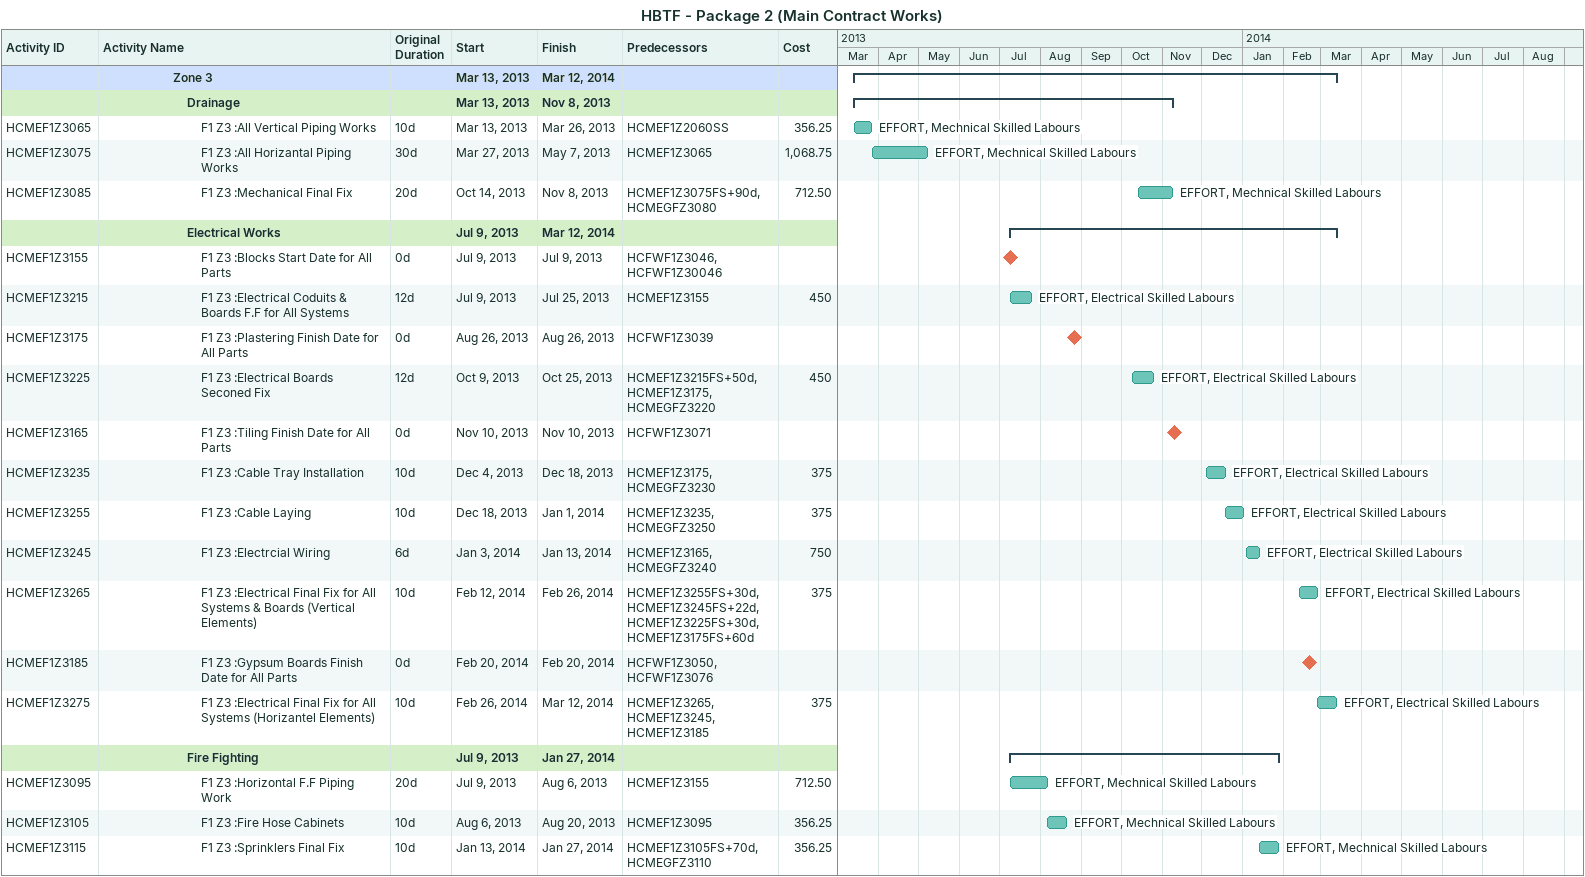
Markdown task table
HBTF - Package 2 (Main Contract Works)

| ID | Level | Task | Original duration | Start | Finish | Predecessors | Resources | Cost |
|---|---|---|---|---|---|---|---|---|
|  | 6 | **Zone 3** |  | 2013-03-13 | 2014-03-12 |  |  |  |
|  | 7 | **Drainage** |  | 2013-03-13 | 2013-11-08 |  |  |  |
| HCMEF1Z3065 | 8 | F1 Z3 :All Vertical Piping Works | 10d | 2013-03-13 | 2013-03-26 | HCMEF1Z2060SS | EFFORT, Mechnical Skilled Labours | 356.25 |
| HCMEF1Z3075 | 8 | F1 Z3 :All Horizantal Piping Works | 30d | 2013-03-27 | 2013-05-07 | HCMEF1Z3065 | EFFORT, Mechnical Skilled Labours | 1068.75 |
| HCMEF1Z3085 | 8 | F1 Z3 :Mechanical Final Fix | 20d | 2013-10-14 | 2013-11-08 | HCMEF1Z3075FS+90d, HCMEGFZ3080 | EFFORT, Mechnical Skilled Labours | 712.50 |
|  | 7 | **Electrical Works** |  | 2013-07-09 | 2014-03-12 |  |  |  |
| HCMEF1Z3155 | 8 | F1 Z3 :Blocks Start Date for All Parts | 0d | 2013-07-09 | 2013-07-09 | HCFWF1Z3046, HCFWF1Z30046 |  |  |
| HCMEF1Z3215 | 8 | F1 Z3 :Electrical Coduits & Boards F.F for All Systems | 12d | 2013-07-09 | 2013-07-25 | HCMEF1Z3155 | EFFORT, Electrical Skilled Labours | 450 |
| HCMEF1Z3175 | 8 | F1 Z3 :Plastering Finish Date for All Parts | 0d | 2013-08-26 | 2013-08-26 | HCFWF1Z3039 |  |  |
| HCMEF1Z3225 | 8 | F1 Z3 :Electrical Boards Seconed Fix | 12d | 2013-10-09 | 2013-10-25 | HCMEF1Z3215FS+50d, HCMEF1Z3175, HCMEGFZ3220 | EFFORT, Electrical Skilled Labours | 450 |
| HCMEF1Z3165 | 8 | F1 Z3 :Tiling Finish Date for All Parts | 0d | 2013-11-10 | 2013-11-10 | HCFWF1Z3071 |  |  |
| HCMEF1Z3235 | 8 | F1 Z3 :Cable Tray Installation | 10d | 2013-12-04 | 2013-12-18 | HCMEF1Z3175, HCMEGFZ3230 | EFFORT, Electrical Skilled Labours | 375 |
| HCMEF1Z3255 | 8 | F1 Z3 :Cable Laying | 10d | 2013-12-18 | 2014-01-01 | HCMEF1Z3235, HCMEGFZ3250 | EFFORT, Electrical Skilled Labours | 375 |
| HCMEF1Z3245 | 8 | F1 Z3 :Electrcial Wiring | 6d | 2014-01-03 | 2014-01-13 | HCMEF1Z3165, HCMEGFZ3240 | EFFORT, Electrical Skilled Labours | 750 |
| HCMEF1Z3265 | 8 | F1 Z3 :Electrical Final Fix for All Systems & Boards (Vertical Elements) | 10d | 2014-02-12 | 2014-02-26 | HCMEF1Z3255FS+30d, HCMEF1Z3245FS+22d, HCMEF1Z3225FS+30d, HCMEF1Z3175FS+60d | EFFORT, Electrical Skilled Labours | 375 |
| HCMEF1Z3185 | 8 | F1 Z3 :Gypsum Boards Finish Date for All Parts | 0d | 2014-02-20 | 2014-02-20 | HCFWF1Z3050, HCFWF1Z3076 |  |  |
| HCMEF1Z3275 | 8 | F1 Z3 :Electrical Final Fix for All Systems (Horizantel Elements) | 10d | 2014-02-26 | 2014-03-12 | HCMEF1Z3265, HCMEF1Z3245, HCMEF1Z3185 | EFFORT, Electrical Skilled Labours | 375 |
|  | 7 | **Fire Fighting** |  | 2013-07-09 | 2014-01-27 |  |  |  |
| HCMEF1Z3095 | 8 | F1 Z3 :Horizontal F.F Piping Work | 20d | 2013-07-09 | 2013-08-06 | HCMEF1Z3155 | EFFORT, Mechnical Skilled Labours | 712.50 |
| HCMEF1Z3105 | 8 | F1 Z3 :Fire Hose Cabinets | 10d | 2013-08-06 | 2013-08-20 | HCMEF1Z3095 | EFFORT, Mechnical Skilled Labours | 356.25 |
| HCMEF1Z3115 | 8 | F1 Z3 :Sprinklers Final Fix | 10d | 2014-01-13 | 2014-01-27 | HCMEF1Z3105FS+70d, HCMEGFZ3110 | EFFORT, Mechnical Skilled Labours | 356.25 |
